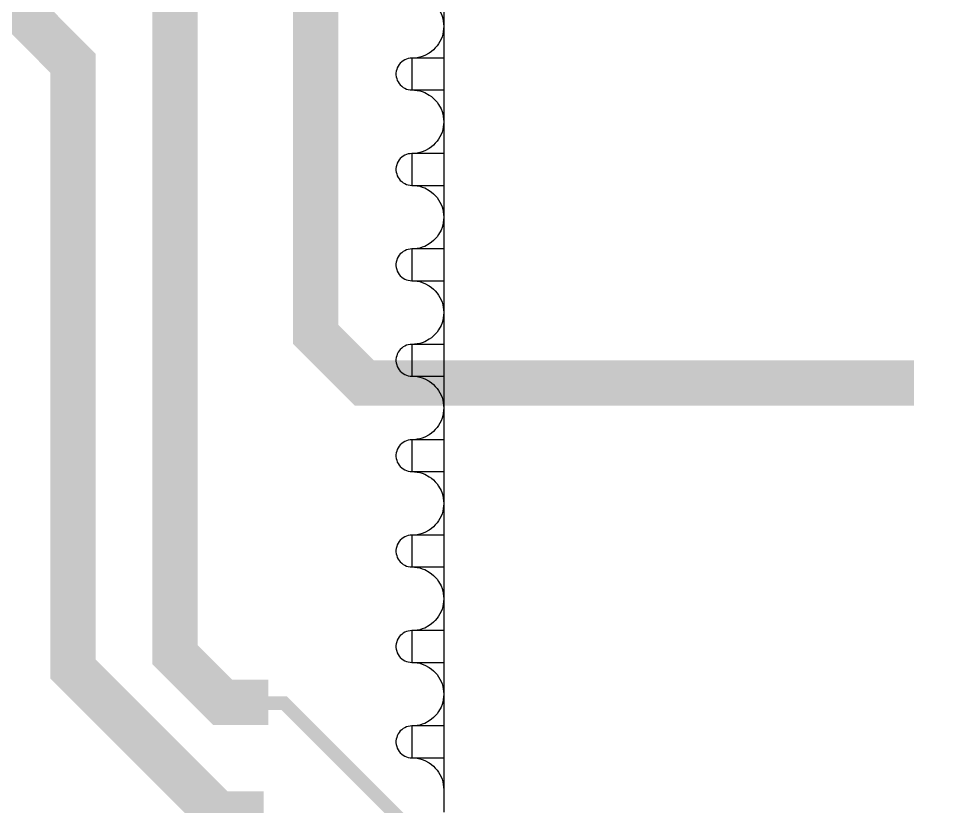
# Model space of a CAD drawing. Extents: x 190.8 to 267.1, y 124 to 174.8.
# Drawn here: x 223.608 to 225.63, y 154.998 to 156.733 of the extents above; entities that cross this region are included whole.
import ezdxf

# ---------------------------------------------------------------- set-up
doc = ezdxf.new("R2010")
doc.units = 0
doc.header["$MEASUREMENT"] = 0

msp = doc.modelspace()

# ---------------------------------------------------------------- linework, layer by layer
msp.add_line((224.5446, 157.0023), (224.5446, 154.9856))
for points, const_width in [([(225.5796, 155.9307), (224.3696, 155.9307), (224.2628, 156.0375), (224.2628, 156.7875), (222.9653, 158.0748), (202.475, 158.0748), (201.8856, 158.1531), (199.4271, 158.1531), (198.4746, 157.4357), (198.4746, 156.7905)], 0.1), ([(224.1584, 155.2276), (224.0584, 155.2276), (223.9531, 155.3329), (223.9531, 156.7875), (222.8596, 157.863), (201.6496, 157.863), (201.0146, 157.2312), (201.0146, 156.8007)], 0.1), ([(224.1482, 154.9815), (224.0482, 154.9815), (223.7287, 155.301), (223.7287, 156.6341), (222.7181, 157.6511), (204.0039, 157.6511), (202.198, 155.8481), (196.5696, 155.8481), (195.9346, 155.1871), (195.9346, 154.2607)], 0.1), ([(224.1366, 155.2257), (224.1936, 155.2257), (224.5492, 154.8701)], 0.03)]:
    msp.add_lwpolyline(points, dxfattribs=dict(const_width=const_width))
for points in [[(224.4746, 156.7856), (224.4804, 156.7853), (224.4861, 156.7846), (224.4919, 156.7836), (224.4974, 156.7818), (224.5029, 156.7798), (224.5129, 156.7743), (224.5176, 156.7708), (224.5221, 156.7671), (224.5261, 156.7631), (224.5299, 156.7586), (224.5334, 156.7538), (224.5389, 156.7438), (224.5409, 156.7383), (224.5426, 156.7328), (224.5436, 156.7271), (224.5444, 156.7213), (224.5446, 156.7156)], [(224.5446, 156.7156), (224.5444, 156.7098), (224.5436, 156.7041), (224.5426, 156.6983), (224.5409, 156.6928), (224.5389, 156.6873), (224.5334, 156.6773), (224.5299, 156.6726), (224.5261, 156.6681), (224.5221, 156.6641), (224.5176, 156.6603), (224.5129, 156.6568), (224.5029, 156.6513), (224.4974, 156.6493), (224.4919, 156.6476), (224.4861, 156.6466), (224.4804, 156.6458), (224.4746, 156.6456)], [(224.4746, 156.6456), (224.4706, 156.6453), (224.4666, 156.6446), (224.4626, 156.6436), (224.4589, 156.6418), (224.4554, 156.6398), (224.4521, 156.6373), (224.4491, 156.6346), (224.4466, 156.6316), (224.4444, 156.6281), (224.4424, 156.6243), (224.4411, 156.6206), (224.4401, 156.6166), (224.4396, 156.6126), (224.4396, 156.6086), (224.4401, 156.6046), (224.4411, 156.6006), (224.4424, 156.5966), (224.4444, 156.5931), (224.4466, 156.5896), (224.4491, 156.5866), (224.4521, 156.5838), (224.4554, 156.5813), (224.4589, 156.5793), (224.4626, 156.5776), (224.4666, 156.5766), (224.4706, 156.5758), (224.4746, 156.5756)], [(224.5446, 156.6456), (224.4746, 156.6456), (224.4746, 156.5756), (224.5446, 156.5756)], [(224.4746, 156.5756), (224.4804, 156.5753), (224.4861, 156.5746), (224.4919, 156.5736), (224.4974, 156.5718), (224.5029, 156.5698), (224.5129, 156.5643), (224.5176, 156.5608), (224.5221, 156.5571), (224.5261, 156.5531), (224.5299, 156.5486), (224.5334, 156.5438), (224.5389, 156.5338), (224.5409, 156.5283), (224.5426, 156.5228), (224.5436, 156.5171), (224.5444, 156.5113), (224.5446, 156.5056)], [(224.5446, 156.5056), (224.5444, 156.4998), (224.5436, 156.4941), (224.5426, 156.4883), (224.5409, 156.4828), (224.5389, 156.4773), (224.5334, 156.4673), (224.5299, 156.4626), (224.5261, 156.4581), (224.5221, 156.4541), (224.5176, 156.4503), (224.5129, 156.4468), (224.5029, 156.4413), (224.4974, 156.4393), (224.4919, 156.4376), (224.4861, 156.4366), (224.4804, 156.4358), (224.4746, 156.4356)], [(224.4746, 156.4356), (224.4706, 156.4353), (224.4666, 156.4346), (224.4626, 156.4336), (224.4589, 156.4318), (224.4554, 156.4298), (224.4521, 156.4273), (224.4491, 156.4246), (224.4466, 156.4216), (224.4444, 156.4181), (224.4424, 156.4143), (224.4411, 156.4106), (224.4401, 156.4066), (224.4396, 156.4026), (224.4396, 156.3986), (224.4401, 156.3946), (224.4411, 156.3906), (224.4424, 156.3866), (224.4444, 156.3831), (224.4466, 156.3796), (224.4491, 156.3766), (224.4521, 156.3738), (224.4554, 156.3713), (224.4589, 156.3693), (224.4626, 156.3676), (224.4666, 156.3666), (224.4706, 156.3658), (224.4746, 156.3656)], [(224.5446, 156.4356), (224.4746, 156.4356), (224.4746, 156.3656), (224.5446, 156.3656)], [(224.4746, 156.3656), (224.4804, 156.3653), (224.4861, 156.3646), (224.4919, 156.3636), (224.4974, 156.3618), (224.5029, 156.3598), (224.5129, 156.3543), (224.5176, 156.3508), (224.5221, 156.3471), (224.5261, 156.3431), (224.5299, 156.3386), (224.5334, 156.3338), (224.5389, 156.3238), (224.5409, 156.3183), (224.5426, 156.3128), (224.5436, 156.3071), (224.5444, 156.3013), (224.5446, 156.2956)], [(224.5446, 156.2956), (224.5444, 156.2898), (224.5436, 156.2841), (224.5426, 156.2783), (224.5409, 156.2728), (224.5389, 156.2673), (224.5334, 156.2573), (224.5299, 156.2526), (224.5261, 156.2481), (224.5221, 156.2441), (224.5176, 156.2403), (224.5129, 156.2368), (224.5029, 156.2313), (224.4974, 156.2293), (224.4919, 156.2276), (224.4861, 156.2266), (224.4804, 156.2258), (224.4746, 156.2256)], [(224.4746, 156.2256), (224.4706, 156.2253), (224.4666, 156.2246), (224.4626, 156.2236), (224.4589, 156.2218), (224.4554, 156.2198), (224.4521, 156.2173), (224.4491, 156.2146), (224.4466, 156.2116), (224.4444, 156.2081), (224.4424, 156.2043), (224.4411, 156.2006), (224.4401, 156.1966), (224.4396, 156.1926), (224.4396, 156.1886), (224.4401, 156.1846), (224.4411, 156.1806), (224.4424, 156.1766), (224.4444, 156.1731), (224.4466, 156.1696), (224.4491, 156.1666), (224.4521, 156.1638), (224.4554, 156.1613), (224.4589, 156.1593), (224.4626, 156.1576), (224.4666, 156.1566), (224.4706, 156.1558), (224.4746, 156.1556)], [(224.5446, 156.2256), (224.4746, 156.2256), (224.4746, 156.1556), (224.5446, 156.1556)], [(224.4746, 156.1556), (224.4804, 156.1553), (224.4861, 156.1546), (224.4919, 156.1536), (224.4974, 156.1518), (224.5029, 156.1498), (224.5129, 156.1443), (224.5176, 156.1408), (224.5221, 156.1371), (224.5261, 156.1331), (224.5299, 156.1286), (224.5334, 156.1238), (224.5389, 156.1138), (224.5409, 156.1083), (224.5426, 156.1028), (224.5436, 156.0971), (224.5444, 156.0913), (224.5446, 156.0856)], [(224.5446, 156.0856), (224.5444, 156.0798), (224.5436, 156.0741), (224.5426, 156.0683), (224.5409, 156.0628), (224.5389, 156.0573), (224.5334, 156.0473), (224.5299, 156.0426), (224.5261, 156.0381), (224.5221, 156.0341), (224.5176, 156.0303), (224.5129, 156.0268), (224.5029, 156.0213), (224.4974, 156.0193), (224.4919, 156.0176), (224.4861, 156.0166), (224.4804, 156.0158), (224.4746, 156.0156)], [(224.4746, 156.0156), (224.4706, 156.0153), (224.4666, 156.0146), (224.4626, 156.0136), (224.4589, 156.0118), (224.4554, 156.0098), (224.4521, 156.0073), (224.4491, 156.0046), (224.4466, 156.0016), (224.4444, 155.9981), (224.4424, 155.9943), (224.4411, 155.9906), (224.4401, 155.9866), (224.4396, 155.9826), (224.4396, 155.9786), (224.4401, 155.9746), (224.4411, 155.9706), (224.4424, 155.9666), (224.4444, 155.9631), (224.4466, 155.9596), (224.4491, 155.9566), (224.4521, 155.9538), (224.4554, 155.9513), (224.4589, 155.9493), (224.4626, 155.9476), (224.4666, 155.9466), (224.4706, 155.9458), (224.4746, 155.9456)], [(224.5446, 156.0156), (224.4746, 156.0156), (224.4746, 155.9456), (224.5446, 155.9456)], [(224.4746, 155.9456), (224.4804, 155.9453), (224.4861, 155.9446), (224.4919, 155.9436), (224.4974, 155.9418), (224.5029, 155.9398), (224.5129, 155.9343), (224.5176, 155.9308), (224.5221, 155.9271), (224.5261, 155.9231), (224.5299, 155.9186), (224.5334, 155.9138), (224.5389, 155.9038), (224.5409, 155.8983), (224.5426, 155.8928), (224.5436, 155.8871), (224.5444, 155.8813), (224.5446, 155.8756)], [(224.5446, 155.8756), (224.5444, 155.8698), (224.5436, 155.8641), (224.5426, 155.8583), (224.5409, 155.8528), (224.5389, 155.8473), (224.5334, 155.8373), (224.5299, 155.8326), (224.5261, 155.8281), (224.5221, 155.8241), (224.5176, 155.8203), (224.5129, 155.8168), (224.5029, 155.8113), (224.4974, 155.8093), (224.4919, 155.8076), (224.4861, 155.8066), (224.4804, 155.8058), (224.4746, 155.8056)], [(224.4746, 155.8056), (224.4706, 155.8053), (224.4666, 155.8046), (224.4626, 155.8036), (224.4589, 155.8018), (224.4554, 155.7998), (224.4521, 155.7973), (224.4491, 155.7946), (224.4466, 155.7916), (224.4444, 155.7881), (224.4424, 155.7843), (224.4411, 155.7806), (224.4401, 155.7766), (224.4396, 155.7726), (224.4396, 155.7686), (224.4401, 155.7646), (224.4411, 155.7606), (224.4424, 155.7566), (224.4444, 155.7531), (224.4466, 155.7496), (224.4491, 155.7466), (224.4521, 155.7438), (224.4554, 155.7413), (224.4589, 155.7393), (224.4626, 155.7376), (224.4666, 155.7366), (224.4706, 155.7358), (224.4746, 155.7356)], [(224.5446, 155.8056), (224.4746, 155.8056), (224.4746, 155.7356), (224.5446, 155.7356)], [(224.4746, 155.7356), (224.4804, 155.7353), (224.4861, 155.7346), (224.4919, 155.7336), (224.4974, 155.7318), (224.5029, 155.7298), (224.5129, 155.7243), (224.5176, 155.7208), (224.5221, 155.7171), (224.5261, 155.7131), (224.5299, 155.7086), (224.5334, 155.7038), (224.5389, 155.6938), (224.5409, 155.6883), (224.5426, 155.6828), (224.5436, 155.6771), (224.5444, 155.6713), (224.5446, 155.6656)], [(224.5446, 155.6656), (224.5444, 155.6598), (224.5436, 155.6541), (224.5426, 155.6483), (224.5409, 155.6428), (224.5389, 155.6373), (224.5334, 155.6273), (224.5299, 155.6226), (224.5261, 155.6181), (224.5221, 155.6141), (224.5176, 155.6103), (224.5129, 155.6068), (224.5029, 155.6013), (224.4974, 155.5993), (224.4919, 155.5976), (224.4861, 155.5966), (224.4804, 155.5958), (224.4746, 155.5956)], [(224.4746, 155.5956), (224.4706, 155.5953), (224.4666, 155.5946), (224.4626, 155.5936), (224.4589, 155.5918), (224.4554, 155.5898), (224.4521, 155.5873), (224.4491, 155.5846), (224.4466, 155.5816), (224.4444, 155.5781), (224.4424, 155.5743), (224.4411, 155.5706), (224.4401, 155.5666), (224.4396, 155.5626), (224.4396, 155.5586), (224.4401, 155.5546), (224.4411, 155.5506), (224.4424, 155.5466), (224.4444, 155.5431), (224.4466, 155.5396), (224.4491, 155.5366), (224.4521, 155.5338), (224.4554, 155.5313), (224.4589, 155.5293), (224.4626, 155.5276), (224.4666, 155.5266), (224.4706, 155.5258), (224.4746, 155.5256)], [(224.5446, 155.5956), (224.4746, 155.5956), (224.4746, 155.5256), (224.5446, 155.5256)], [(224.4746, 155.5256), (224.4804, 155.5253), (224.4861, 155.5246), (224.4919, 155.5236), (224.4974, 155.5218), (224.5029, 155.5198), (224.5129, 155.5143), (224.5176, 155.5108), (224.5221, 155.5071), (224.5261, 155.5031), (224.5299, 155.4986), (224.5334, 155.4938), (224.5389, 155.4838), (224.5409, 155.4783), (224.5426, 155.4728), (224.5436, 155.4671), (224.5444, 155.4613), (224.5446, 155.4556)], [(224.5446, 155.4556), (224.5444, 155.4498), (224.5436, 155.4441), (224.5426, 155.4383), (224.5409, 155.4328), (224.5389, 155.4273), (224.5334, 155.4173), (224.5299, 155.4126), (224.5261, 155.4081), (224.5221, 155.4041), (224.5176, 155.4003), (224.5129, 155.3968), (224.5029, 155.3913), (224.4974, 155.3893), (224.4919, 155.3876), (224.4861, 155.3866), (224.4804, 155.3858), (224.4746, 155.3856)], [(224.4746, 155.3856), (224.4706, 155.3853), (224.4666, 155.3846), (224.4626, 155.3836), (224.4589, 155.3818), (224.4554, 155.3798), (224.4521, 155.3773), (224.4491, 155.3746), (224.4466, 155.3716), (224.4444, 155.3681), (224.4424, 155.3643), (224.4411, 155.3606), (224.4401, 155.3566), (224.4396, 155.3526), (224.4396, 155.3486), (224.4401, 155.3446), (224.4411, 155.3406), (224.4424, 155.3366), (224.4444, 155.3331), (224.4466, 155.3296), (224.4491, 155.3266), (224.4521, 155.3238), (224.4554, 155.3213), (224.4589, 155.3193), (224.4626, 155.3176), (224.4666, 155.3166), (224.4706, 155.3158), (224.4746, 155.3156)], [(224.5446, 155.3856), (224.4746, 155.3856), (224.4746, 155.3156), (224.5446, 155.3156)], [(224.4746, 155.3156), (224.4804, 155.3153), (224.4861, 155.3146), (224.4919, 155.3136), (224.4974, 155.3118), (224.5029, 155.3098), (224.5129, 155.3043), (224.5176, 155.3008), (224.5221, 155.2971), (224.5261, 155.2931), (224.5299, 155.2886), (224.5334, 155.2838), (224.5389, 155.2738), (224.5409, 155.2683), (224.5426, 155.2628), (224.5436, 155.2571), (224.5444, 155.2513), (224.5446, 155.2456)], [(224.5446, 155.2456), (224.5444, 155.2398), (224.5436, 155.2341), (224.5426, 155.2283), (224.5409, 155.2228), (224.5389, 155.2173), (224.5334, 155.2073), (224.5299, 155.2026), (224.5261, 155.1981), (224.5221, 155.1941), (224.5176, 155.1903), (224.5129, 155.1868), (224.5029, 155.1813), (224.4974, 155.1793), (224.4919, 155.1776), (224.4861, 155.1766), (224.4804, 155.1758), (224.4746, 155.1756)], [(224.4746, 155.1756), (224.4706, 155.1753), (224.4666, 155.1746), (224.4626, 155.1736), (224.4589, 155.1718), (224.4554, 155.1698), (224.4521, 155.1673), (224.4491, 155.1646), (224.4466, 155.1616), (224.4444, 155.1581), (224.4424, 155.1543), (224.4411, 155.1506), (224.4401, 155.1466), (224.4396, 155.1426), (224.4396, 155.1386), (224.4401, 155.1346), (224.4411, 155.1306), (224.4424, 155.1266), (224.4444, 155.1231), (224.4466, 155.1196), (224.4491, 155.1166), (224.4521, 155.1138), (224.4554, 155.1113), (224.4589, 155.1093), (224.4626, 155.1076), (224.4666, 155.1066), (224.4706, 155.1058), (224.4746, 155.1056)], [(224.5446, 155.1756), (224.4746, 155.1756), (224.4746, 155.1056), (224.5446, 155.1056)], [(224.4746, 155.1056), (224.4804, 155.1053), (224.4861, 155.1046), (224.4919, 155.1036), (224.4974, 155.1018), (224.5029, 155.0998), (224.5129, 155.0943), (224.5176, 155.0908), (224.5221, 155.0871), (224.5261, 155.0831), (224.5299, 155.0786), (224.5334, 155.0738), (224.5389, 155.0638), (224.5409, 155.0583), (224.5426, 155.0528), (224.5436, 155.0471), (224.5444, 155.0413), (224.5446, 155.0356)]]:
    msp.add_lwpolyline(points)

doc.saveas('drawing.dxf')
